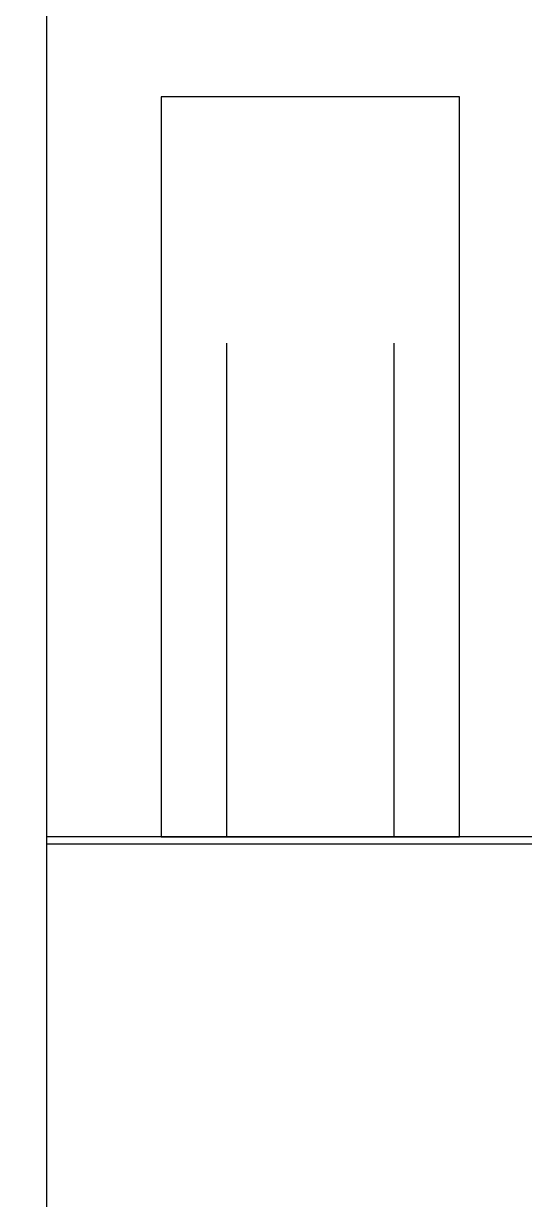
# Model space of a CAD drawing. Extents: x -18489 to 195597, y -1599 to 112111.
# Drawn here: x 14564.4 to 14574.55, y 26401.93 to 26425.78 of the extents above; entities that cross this region are included whole.
import ezdxf

# ---------------------------------------------------------------- set-up
doc = ezdxf.new("R2010")
doc.units = 0
doc.header["$LTSCALE"] = 100
doc.layers.add('188K-SM-07-F10-MECH-CR PIPE-Y2257103$0$AP6B-SM-08-FNN-340-A(13)_Ver1$0$18P2-SM-08-FNN-320-A(5)-20190426-JEN$0$18P2-SM-08-FNN-320-A(5)-20190318-JEN$0$SM-08-FNN-300-A(5)-JEN$0$15P6-SM-08-FNN-320-A(10)-UIS-TCM$0$15P6-SM-08-FNN-00-(@10)170308-MIC$0$0-CDS', color=140, linetype='Continuous')
doc.layers.add('188K-SM-07-F10-MECH-CR PIPE-Y2257103$0$AP7P1-SM-08-FNN-120-A(4)-SMP$0$15P6-SM-08-FNN-320-A(10)-UIS-TCM$0$15P6-SM-08-FNN-00-(@10)170308-MIC$0$0-CDS', color=140, linetype='Continuous')

# ---------------------------------------------------------------- blocks, each defined once
blk = doc.blocks.new('188K-SM-07-F10-MECH-CR PIPE-Y2257103$0$CDS-CVD')
at = {"layer": '188K-SM-07-F10-MECH-CR PIPE-Y2257103$0$AP6B-SM-08-FNN-340-A(13)_Ver1$0$18P2-SM-08-FNN-320-A(5)-20190426-JEN$0$18P2-SM-08-FNN-320-A(5)-20190318-JEN$0$SM-08-FNN-300-A(5)-JEN$0$15P6-SM-08-FNN-320-A(10)-UIS-TCM$0$15P6-SM-08-FNN-00-(@10)170308-MIC$0$0-CDS', "ltscale": 0.1}
blk.add_lwpolyline([(14564.86, -73013.977), (14560.86, -73013.977), (14560.86, -72855.477), (14564.86, -72855.477)], close=True, dxfattribs=at)
at = {"layer": '188K-SM-07-F10-MECH-CR PIPE-Y2257103$0$AP7P1-SM-08-FNN-120-A(4)-SMP$0$15P6-SM-08-FNN-320-A(10)-UIS-TCM$0$15P6-SM-08-FNN-00-(@10)170308-MIC$0$0-CDS', "ltscale": 0.1}
for p, q in [((14573.235, -72910.471), (14567.185, -72910.471)), ((14567.185, -72910.471), (14567.185, -72925.477)), ((14573.235, -72925.477), (14573.235, -72910.471)), ((14568.51, -72915.471), (14568.51, -72925.477)), ((14571.91, -72925.477), (14571.91, -72915.471)), ((14588.71, -72925.477), (14564.86, -72925.477)), ((14567.185, -72925.477), (14573.235, -72925.477)), ((14568.51, -72925.477), (14571.91, -72925.477)), ((14587.06, -72925.627), (14564.86, -72925.627))]:
    blk.add_line(p, q, dxfattribs=at)
blk = doc.blocks.new('188K-SM-07-F10-MECH-CR PIPE-Y2257103')
blk.add_blockref('188K-SM-07-F10-MECH-CR PIPE-Y2257103$0$CDS-CVD', (0, 99334.763))

msp = doc.modelspace()

# ---------------------------------------------------------------- block references
msp.add_blockref('188K-SM-07-F10-MECH-CR PIPE-Y2257103', (0, 0))

doc.saveas('drawing.dxf')
